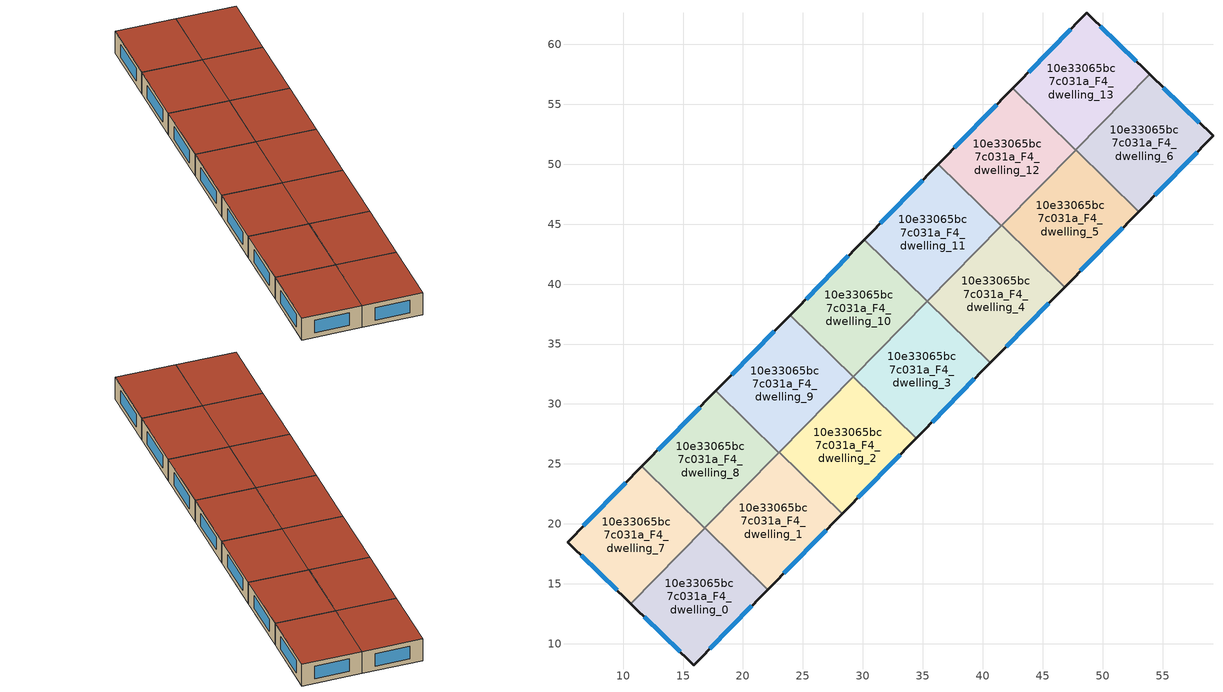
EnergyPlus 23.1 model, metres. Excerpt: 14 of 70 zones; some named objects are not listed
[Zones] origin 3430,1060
10e33065bc7c031a_F4_dwelling_0
 floor to 10e33065bc7c031a_F3_dwelling_0 (EU_floor_Construction): 22.08,14.52 15.9,8.22 10.63,13.34 16.83,19.66 z12
 wall outside (EU_wall_Construction): 10.63,13.34 15.9,8.22 22.08,14.52 z12:15
 wall to 10e33065bc7c031a_F4_dwelling_1 (EU_wall_Construction): 22.08,14.52 16.83,19.66 z12:15
 wall to 10e33065bc7c031a_F4_dwelling_7 (EU_wall_Construction): 16.81,19.64 10.63,13.34 z12:15
 wall to 10e33065bc7c031a_F4_dwelling_8 (EU_wall_Construction): 16.83,19.66 16.81,19.64 z12:15
 window (EU_Window_Construction): 17.22,9.57 20.75,13.17 / 11.76,12.25 14.77,9.32 z12.64:14.36
 roof outside (EU_roof_Construction): 15.9,8.22 22.08,14.52 16.83,19.66 10.63,13.34 z15
10e33065bc7c031a_F4_dwelling_1
 floor to 10e33065bc7c031a_F3_dwelling_1 (EU_floor_Construction): 28.26,20.82 22.08,14.52 16.83,19.66 23.02,25.97 z12
 wall outside (EU_wall_Construction): 22.08,14.52 28.26,20.82 z12:15
 wall to 10e33065bc7c031a_F4_dwelling_2 (EU_wall_Construction): 28.26,20.82 23.02,25.97 z12:15
 wall to 10e33065bc7c031a_F4_dwelling_8 (EU_wall_Construction): 22.99,25.95 16.83,19.66 z12:15
 wall to 10e33065bc7c031a_F4_dwelling_9 (EU_wall_Construction): 23.01,25.97 22.99,25.95 z12:15
 window (EU_Window_Construction): 23.4,15.87 26.94,19.47 z12.64:14.36
 roof outside (EU_roof_Construction): 22.08,14.52 28.26,20.82 23.02,25.97 16.83,19.66 z15
10e33065bc7c031a_F4_dwelling_10
 floor to 10e33065bc7c031a_F3_dwelling_10 (EU_floor_Construction): 35.37,38.57 29.18,32.26 23.94,37.41 30.12,43.71 z12
 wall outside (EU_wall_Construction): 30.12,43.71 23.94,37.41 z12:15
 wall to 10e33065bc7c031a_F4_dwelling_11 (EU_wall_Construction): 35.37,38.57 30.12,43.71 z12:15
 wall to 10e33065bc7c031a_F4_dwelling_9 (EU_wall_Construction): 23.94,37.41 29.18,32.26 z12:15
 wall to 10e33065bc7c031a_F4_dwelling_3 (EU_wall_Construction): 29.2,32.28 35.37,38.57 z12:15
 wall to 10e33065bc7c031a_F4_dwelling_2 (EU_wall_Construction): 29.18,32.26 29.2,32.28 z12:15
 window (EU_Window_Construction): 28.8,42.36 25.26,38.76 z12.64:14.36
 roof outside (EU_roof_Construction): 29.18,32.26 35.37,38.57 30.12,43.71 23.94,37.41 z15
10e33065bc7c031a_F4_dwelling_11
 floor to 10e33065bc7c031a_F3_dwelling_11 (EU_floor_Construction): 41.56,44.87 35.37,38.57 30.12,43.71 36.31,50.02 z12
 wall outside (EU_wall_Construction): 36.31,50.02 30.12,43.71 z12:15
 wall to 10e33065bc7c031a_F4_dwelling_12 (EU_wall_Construction): 41.56,44.87 36.31,50.02 z12:15
 wall to 10e33065bc7c031a_F4_dwelling_4 (EU_wall_Construction): 35.39,38.59 41.56,44.87 z12:15
 wall to 10e33065bc7c031a_F4_dwelling_3 (EU_wall_Construction): 35.37,38.57 35.39,38.59 z12:15
 window (EU_Window_Construction): 34.99,48.67 31.45,45.06 z12.64:14.36
 roof outside (EU_roof_Construction): 35.37,38.57 41.56,44.87 36.31,50.02 30.12,43.71 z15
10e33065bc7c031a_F4_dwelling_12
 floor to 10e33065bc7c031a_F3_dwelling_12 (EU_floor_Construction): 47.75,51.18 41.56,44.87 36.31,50.02 42.5,56.33 z12
 wall outside (EU_wall_Construction): 42.5,56.33 36.31,50.02 z12:15
 wall to 10e33065bc7c031a_F4_dwelling_13 (EU_wall_Construction): 47.75,51.18 42.5,56.33 z12:15
 wall to 10e33065bc7c031a_F4_dwelling_5 (EU_wall_Construction): 41.58,44.89 47.75,51.18 z12:15
 wall to 10e33065bc7c031a_F4_dwelling_4 (EU_wall_Construction): 41.56,44.87 41.58,44.89 z12:15
 window (EU_Window_Construction): 41.17,54.98 37.64,51.37 z12.64:14.36
 roof outside (EU_roof_Construction): 41.56,44.87 47.75,51.18 42.5,56.33 36.31,50.02 z15
10e33065bc7c031a_F4_dwelling_13
 floor to 10e33065bc7c031a_F3_dwelling_13 (EU_floor_Construction): 53.94,57.5 47.75,51.18 42.5,56.33 48.68,62.63 z12
 wall outside (EU_wall_Construction): 53.94,57.5 48.68,62.63 42.5,56.33 z12:15
 wall to 10e33065bc7c031a_F4_dwelling_6 (EU_wall_Construction): 47.77,51.2 53.94,57.5 z12:15
 wall to 10e33065bc7c031a_F4_dwelling_5 (EU_wall_Construction): 47.75,51.18 47.77,51.2 z12:15
 window (EU_Window_Construction): 47.35,61.28 43.82,57.68 / 52.82,58.6 49.81,61.53 z12.64:14.36
 roof outside (EU_roof_Construction): 47.75,51.18 53.94,57.5 48.68,62.63 42.5,56.33 z15
10e33065bc7c031a_F4_dwelling_2
 floor to 10e33065bc7c031a_F3_dwelling_2 (EU_floor_Construction): 34.45,27.13 28.26,20.82 23.02,25.97 29.2,32.28 z12
 wall outside (EU_wall_Construction): 28.26,20.82 34.45,27.13 z12:15
 wall to 10e33065bc7c031a_F4_dwelling_3 (EU_wall_Construction): 34.45,27.13 29.2,32.28 z12:15
 wall to 10e33065bc7c031a_F4_dwelling_9 (EU_wall_Construction): 29.18,32.26 23.02,25.97 z12:15
 window (EU_Window_Construction): 29.59,22.18 33.12,25.78 z12.64:14.36
 roof outside (EU_roof_Construction): 28.26,20.82 34.45,27.13 29.2,32.28 23.02,25.97 z15
10e33065bc7c031a_F4_dwelling_3
 floor to 10e33065bc7c031a_F3_dwelling_3 (EU_floor_Construction): 40.64,33.44 34.45,27.13 29.2,32.28 35.39,38.59 z12
 wall outside (EU_wall_Construction): 34.45,27.13 40.64,33.44 z12:15
 wall to 10e33065bc7c031a_F4_dwelling_4 (EU_wall_Construction): 40.64,33.44 35.39,38.59 z12:15
 window (EU_Window_Construction): 35.78,28.48 39.31,32.09 z12.64:14.36
 roof outside (EU_roof_Construction): 34.45,27.13 40.64,33.44 35.39,38.59 29.2,32.28 z15
10e33065bc7c031a_F4_dwelling_4
 floor to 10e33065bc7c031a_F3_dwelling_4 (EU_floor_Construction): 46.83,39.75 40.64,33.44 35.39,38.59 41.58,44.89 z12
 wall outside (EU_wall_Construction): 40.64,33.44 46.83,39.75 z12:15
 wall to 10e33065bc7c031a_F4_dwelling_5 (EU_wall_Construction): 46.83,39.75 41.58,44.89 z12:15
 window (EU_Window_Construction): 41.96,34.79 45.5,38.4 z12.64:14.36
 roof outside (EU_roof_Construction): 40.64,33.44 46.83,39.75 41.58,44.89 35.39,38.59 z15
10e33065bc7c031a_F4_dwelling_5
 floor to 10e33065bc7c031a_F3_dwelling_5 (EU_floor_Construction): 53.01,46.05 46.83,39.75 41.58,44.89 47.77,51.2 z12
 wall outside (EU_wall_Construction): 46.83,39.75 53.01,46.05 z12:15
 wall to 10e33065bc7c031a_F4_dwelling_6 (EU_wall_Construction): 53.01,46.05 47.77,51.2 z12:15
 window (EU_Window_Construction): 48.15,41.1 51.69,44.7 z12.64:14.36
 roof outside (EU_roof_Construction): 46.83,39.75 53.01,46.05 47.77,51.2 41.58,44.89 z15
10e33065bc7c031a_F4_dwelling_6
 floor to 10e33065bc7c031a_F3_dwelling_6 (EU_floor_Construction): 59.21,52.37 53.01,46.05 47.77,51.2 53.94,57.5 z12
 wall outside (EU_wall_Construction): 53.01,46.05 59.21,52.37 53.94,57.5 z12:15
 window (EU_Window_Construction): 58.08,53.47 55.07,56.4 / 54.34,47.41 57.88,51.02 z12.64:14.36
 roof outside (EU_roof_Construction): 53.01,46.05 59.21,52.37 53.94,57.5 47.77,51.2 z15
10e33065bc7c031a_F4_dwelling_7
 floor to 10e33065bc7c031a_F3_dwelling_7 (EU_floor_Construction): 16.81,19.64 10.63,13.34 5.36,18.47 11.56,24.79 z12
 wall outside (EU_wall_Construction): 11.56,24.79 5.36,18.47 10.63,13.34 z12:15
 wall to 10e33065bc7c031a_F4_dwelling_8 (EU_wall_Construction): 16.81,19.64 11.56,24.79 z12:15
 window (EU_Window_Construction): 6.49,17.37 9.5,14.44 / 10.23,23.44 6.69,19.82 z12.64:14.36
 roof outside (EU_roof_Construction): 10.63,13.34 16.81,19.64 11.56,24.79 5.36,18.47 z15
10e33065bc7c031a_F4_dwelling_8
 floor to 10e33065bc7c031a_F3_dwelling_8 (EU_floor_Construction): 22.99,25.95 16.81,19.64 11.56,24.79 17.75,31.1 z12
 wall outside (EU_wall_Construction): 17.75,31.1 11.56,24.79 z12:15
 wall to 10e33065bc7c031a_F4_dwelling_9 (EU_wall_Construction): 22.99,25.95 17.75,31.1 z12:15
 window (EU_Window_Construction): 16.42,29.75 12.89,26.14 z12.64:14.36
 roof outside (EU_roof_Construction): 16.81,19.64 22.99,25.95 17.75,31.1 11.56,24.79 z15
10e33065bc7c031a_F4_dwelling_9
 floor to 10e33065bc7c031a_F3_dwelling_9 (EU_floor_Construction): 29.18,32.26 22.99,25.95 17.75,31.1 23.94,37.41 z12
 wall outside (EU_wall_Construction): 23.94,37.41 17.75,31.1 z12:15
 window (EU_Window_Construction): 22.61,36.05 19.07,32.45 z12.64:14.36
 roof outside (EU_roof_Construction): 22.99,25.95 29.18,32.26 23.94,37.41 17.75,31.1 z15
[Building]
EU S2 Campaign: North Axis=0; Terrain=City; Solar Distribution=FullExterior
[Site:Location]
Yerevan-Zvartnots.Intl.AP: Latitude=40.15; Longitude=44.383; Time Zone=4; Elevation=854
[SizingPeriod:WeatherFileDays]
AnnualSizingPeriod: Begin Month=1; Begin Day of Month=1; End Month=12; End Day of Month=31; Day of Week for Start Day=Monday; Use Weather File Daylight Saving Period=No; Use Weather File Rain and Snow Indicators=No
[MATERIAL]
EU_InternalMass_Material: Roughness=MediumRough; Thickness=0.1; Conductivity=1; Density=1800; Specific Heat=900; Thermal Absorptance=0.9; Solar Absorptance=0.7; Visible Absorptance=0.7
[MATERIAL:NOMASS] Roughness=MediumRough; Thermal Absorptance=0.9; Solar Absorptance=0.7; Visible Absorptance=0.7
Name | Thermal Resistance
EU_wall_NoMass | 1.05043
EU_roof_NoMass | 1.45357
EU_floor_NoMass | 0.478065
[WINDOWMATERIAL:SIMPLEGLAZINGSYSTEM]
EU_Window_SimpleGlazing: UFactor=2.5566; Solar Heat Gain Coefficient=0.75; Visible Transmittance=0.75
[CONSTRUCTION]
EU_wall_Construction: EU_wall_NoMass
EU_roof_Construction: EU_roof_NoMass
EU_floor_Construction: EU_floor_NoMass
EU_Window_Construction: EU_Window_SimpleGlazing
EU_InternalMass_Construction: EU_InternalMass_Material
[ZONE] Type=1; Multiplier=1; Ceiling Height=autocalculate; Floor Area=autocalculate; Part of Total Floor Area=Yes
Name | Volume
10e33065bc7c031a_F4_dwelling_0; 10e33065bc7c031a_F4_dwelling_1; 10e33065bc7c031a_F4_dwelling_2; 10e33065bc7c031a_F4_dwelling_6 | 194.845
10e33065bc7c031a_F4_dwelling_10 | 194.792
10e33065bc7c031a_F4_dwelling_11 | 194.807
10e33065bc7c031a_F4_dwelling_12 | 194.825
10e33065bc7c031a_F4_dwelling_13; 10e33065bc7c031a_F4_dwelling_7 | 194.828
10e33065bc7c031a_F4_dwelling_3 | 194.812
10e33065bc7c031a_F4_dwelling_4; 10e33065bc7c031a_F4_dwelling_5 | 194.843
10e33065bc7c031a_F4_dwelling_8; 10e33065bc7c031a_F4_dwelling_9 | 194.824
[INTERNALMASS] Construction=EU_InternalMass_Construction
Name | Zone or ZoneList | Surface Area
10e33065bc7c031a_F4_dwelling_0_EU_InternalMass | 10e33065bc7c031a_F4_dwelling_0 | 64.9484
10e33065bc7c031a_F4_dwelling_1_EU_InternalMass | 10e33065bc7c031a_F4_dwelling_1 | 64.9483
10e33065bc7c031a_F4_dwelling_2_EU_InternalMass | 10e33065bc7c031a_F4_dwelling_2 | 64.9483
10e33065bc7c031a_F4_dwelling_3_EU_InternalMass | 10e33065bc7c031a_F4_dwelling_3 | 64.9373
10e33065bc7c031a_F4_dwelling_4_EU_InternalMass | 10e33065bc7c031a_F4_dwelling_4 | 64.9477
10e33065bc7c031a_F4_dwelling_5_EU_InternalMass | 10e33065bc7c031a_F4_dwelling_5 | 64.9477
10e33065bc7c031a_F4_dwelling_6_EU_InternalMass | 10e33065bc7c031a_F4_dwelling_6 | 64.9484
10e33065bc7c031a_F4_dwelling_7_EU_InternalMass | 10e33065bc7c031a_F4_dwelling_7 | 64.9427
10e33065bc7c031a_F4_dwelling_8_EU_InternalMass | 10e33065bc7c031a_F4_dwelling_8 | 64.9414
10e33065bc7c031a_F4_dwelling_9_EU_InternalMass | 10e33065bc7c031a_F4_dwelling_9 | 64.9414
10e33065bc7c031a_F4_dwelling_10_EU_InternalMass | 10e33065bc7c031a_F4_dwelling_10 | 64.9305
10e33065bc7c031a_F4_dwelling_11_EU_InternalMass | 10e33065bc7c031a_F4_dwelling_11 | 64.9358
10e33065bc7c031a_F4_dwelling_12_EU_InternalMass | 10e33065bc7c031a_F4_dwelling_12 | 64.9415
10e33065bc7c031a_F4_dwelling_13_EU_InternalMass | 10e33065bc7c031a_F4_dwelling_13 | 64.9427
[OTHEREQUIPMENT] Fuel Type=Electricity; Design Level Calculation Method=Watts/Area; Power per Zone Floor Area=1; Fraction Latent=0; Fraction Radiant=0; Fraction Lost=0; Carbon Dioxide Generation Rate=0; EndUse Subcategory=EU_Step8_InternalGains
Name | Zone or ZoneList or Space or SpaceList | Schedule
EU_Step8_InternalGain_10e33065bc7c031a_F4_dwelling_0_f000 | 10e33065bc7c031a_F4_dwelling_0 | EU_Step8_GainSchedule_10e33065bc7c031a_F4_dwelling_0_f000
EU_Step8_InternalGain_10e33065bc7c031a_F4_dwelling_1_f000 | 10e33065bc7c031a_F4_dwelling_1 | EU_Step8_GainSchedule_10e33065bc7c031a_F4_dwelling_1_f000
EU_Step8_InternalGain_10e33065bc7c031a_F4_dwelling_2_f000 | 10e33065bc7c031a_F4_dwelling_2 | EU_Step8_GainSchedule_10e33065bc7c031a_F4_dwelling_2_f000
EU_Step8_InternalGain_10e33065bc7c031a_F4_dwelling_3_f000 | 10e33065bc7c031a_F4_dwelling_3 | EU_Step8_GainSchedule_10e33065bc7c031a_F4_dwelling_3_f000
EU_Step8_InternalGain_10e33065bc7c031a_F4_dwelling_4_f000 | 10e33065bc7c031a_F4_dwelling_4 | EU_Step8_GainSchedule_10e33065bc7c031a_F4_dwelling_4_f000
EU_Step8_InternalGain_10e33065bc7c031a_F4_dwelling_5_f000 | 10e33065bc7c031a_F4_dwelling_5 | EU_Step8_GainSchedule_10e33065bc7c031a_F4_dwelling_5_f000
EU_Step8_InternalGain_10e33065bc7c031a_F4_dwelling_6_f000 | 10e33065bc7c031a_F4_dwelling_6 | EU_Step8_GainSchedule_10e33065bc7c031a_F4_dwelling_6_f000
EU_Step8_InternalGain_10e33065bc7c031a_F4_dwelling_7_f000 | 10e33065bc7c031a_F4_dwelling_7 | EU_Step8_GainSchedule_10e33065bc7c031a_F4_dwelling_7_f000
EU_Step8_InternalGain_10e33065bc7c031a_F4_dwelling_8_f000 | 10e33065bc7c031a_F4_dwelling_8 | EU_Step8_GainSchedule_10e33065bc7c031a_F4_dwelling_8_f000
EU_Step8_InternalGain_10e33065bc7c031a_F4_dwelling_9_f000 | 10e33065bc7c031a_F4_dwelling_9 | EU_Step8_GainSchedule_10e33065bc7c031a_F4_dwelling_9_f000
EU_Step8_InternalGain_10e33065bc7c031a_F4_dwelling_10_f000 | 10e33065bc7c031a_F4_dwelling_10 | EU_Step8_GainSchedule_10e33065bc7c031a_F4_dwelling_10_f000
EU_Step8_InternalGain_10e33065bc7c031a_F4_dwelling_11_f000 | 10e33065bc7c031a_F4_dwelling_11 | EU_Step8_GainSchedule_10e33065bc7c031a_F4_dwelling_11_f000
EU_Step8_InternalGain_10e33065bc7c031a_F4_dwelling_12_f000 | 10e33065bc7c031a_F4_dwelling_12 | EU_Step8_GainSchedule_10e33065bc7c031a_F4_dwelling_12_f000
EU_Step8_InternalGain_10e33065bc7c031a_F4_dwelling_13_f000 | 10e33065bc7c031a_F4_dwelling_13 | EU_Step8_GainSchedule_10e33065bc7c031a_F4_dwelling_13_f000
[ZONEVENTILATION:DESIGNFLOWRATE] Schedule=EU_AlwaysOn; Design Flow Rate Calculation Method=AirChanges/Hour; Air Changes per Hour=0.557805; Ventilation Type=Natural; Fan Pressure Rise=0; Fan Total Efficiency=1; Constant Term Coefficient=1; Temperature Term Coefficient=0; Velocity Term Coefficient=0; Velocity Squared Term Coefficient=0; Minimum Indoor Temperature=-100; Maximum Indoor Temperature=100; Delta Temperature=-100; Minimum Outdoor Temperature=-100; Maximum Outdoor Temperature=100; Maximum Wind Speed=40
Name | Zone or ZoneList or Space or SpaceList
EU_ConstantAir_10e33065bc7c031a_F4_dwelling_0 | 10e33065bc7c031a_F4_dwelling_0
EU_ConstantAir_10e33065bc7c031a_F4_dwelling_1 | 10e33065bc7c031a_F4_dwelling_1
EU_ConstantAir_10e33065bc7c031a_F4_dwelling_2 | 10e33065bc7c031a_F4_dwelling_2
EU_ConstantAir_10e33065bc7c031a_F4_dwelling_3 | 10e33065bc7c031a_F4_dwelling_3
EU_ConstantAir_10e33065bc7c031a_F4_dwelling_4 | 10e33065bc7c031a_F4_dwelling_4
EU_ConstantAir_10e33065bc7c031a_F4_dwelling_5 | 10e33065bc7c031a_F4_dwelling_5
EU_ConstantAir_10e33065bc7c031a_F4_dwelling_6 | 10e33065bc7c031a_F4_dwelling_6
EU_ConstantAir_10e33065bc7c031a_F4_dwelling_7 | 10e33065bc7c031a_F4_dwelling_7
EU_ConstantAir_10e33065bc7c031a_F4_dwelling_8 | 10e33065bc7c031a_F4_dwelling_8
EU_ConstantAir_10e33065bc7c031a_F4_dwelling_9 | 10e33065bc7c031a_F4_dwelling_9
EU_ConstantAir_10e33065bc7c031a_F4_dwelling_10 | 10e33065bc7c031a_F4_dwelling_10
EU_ConstantAir_10e33065bc7c031a_F4_dwelling_11 | 10e33065bc7c031a_F4_dwelling_11
EU_ConstantAir_10e33065bc7c031a_F4_dwelling_12 | 10e33065bc7c031a_F4_dwelling_12
EU_ConstantAir_10e33065bc7c031a_F4_dwelling_13 | 10e33065bc7c031a_F4_dwelling_13
[HVACTEMPLATE:ZONE:IDEALLOADSAIRSYSTEM] System Availability Schedule=EU_AlwaysOn; Maximum Heating Supply Air Temperature=50; Minimum Cooling Supply Air Temperature=13; Maximum Heating Supply Air Humidity Ratio=0.0156; Minimum Cooling Supply Air Humidity Ratio=0.0077; Heating Limit=NoLimit; Cooling Limit=NoLimit; Heating Availability Schedule=EU_AlwaysOn; Cooling Availability Schedule=EU_CoolingOff; Dehumidification Control Type=ConstantSensibleHeatRatio; Cooling Sensible Heat Ratio=0.7; Dehumidification Setpoint=60; Humidification Control Type=None; Humidification Setpoint=30; Outdoor Air Method=None; Outdoor Air Flow Rate per Person=0.00944; Outdoor Air Flow Rate per Zone Floor Area=0; Outdoor Air Flow Rate per Zone=0; Demand Controlled Ventilation Type=None; Outdoor Air Economizer Type=NoEconomizer; Heat Recovery Type=None; Sensible Heat Recovery Effectiveness=0.7; Latent Heat Recovery Effectiveness=0.65
Name | Template Thermostat
10e33065bc7c031a_F4_dwelling_0 | EU_HeatOnly_10e33065bc7c031a_F4_dwelling_0
10e33065bc7c031a_F4_dwelling_1 | EU_HeatOnly_10e33065bc7c031a_F4_dwelling_1
10e33065bc7c031a_F4_dwelling_2 | EU_HeatOnly_10e33065bc7c031a_F4_dwelling_2
10e33065bc7c031a_F4_dwelling_3 | EU_HeatOnly_10e33065bc7c031a_F4_dwelling_3
10e33065bc7c031a_F4_dwelling_4 | EU_HeatOnly_10e33065bc7c031a_F4_dwelling_4
10e33065bc7c031a_F4_dwelling_5 | EU_HeatOnly_10e33065bc7c031a_F4_dwelling_5
10e33065bc7c031a_F4_dwelling_6 | EU_HeatOnly_10e33065bc7c031a_F4_dwelling_6
10e33065bc7c031a_F4_dwelling_7 | EU_HeatOnly_10e33065bc7c031a_F4_dwelling_7
10e33065bc7c031a_F4_dwelling_8 | EU_HeatOnly_10e33065bc7c031a_F4_dwelling_8
10e33065bc7c031a_F4_dwelling_9 | EU_HeatOnly_10e33065bc7c031a_F4_dwelling_9
10e33065bc7c031a_F4_dwelling_10 | EU_HeatOnly_10e33065bc7c031a_F4_dwelling_10
10e33065bc7c031a_F4_dwelling_11 | EU_HeatOnly_10e33065bc7c031a_F4_dwelling_11
10e33065bc7c031a_F4_dwelling_12 | EU_HeatOnly_10e33065bc7c031a_F4_dwelling_12
10e33065bc7c031a_F4_dwelling_13 | EU_HeatOnly_10e33065bc7c031a_F4_dwelling_13
[SIZING:ZONE] Zone Cooling Design Supply Air Temperature Input Method=SupplyAirTemperature; Zone Cooling Design Supply Air Temperature=13; Zone Heating Design Supply Air Temperature Input Method=SupplyAirTemperature; Zone Heating Design Supply Air Temperature=50; Zone Cooling Design Supply Air Humidity Ratio=0.008; Zone Heating Design Supply Air Humidity Ratio=0.008; Cooling Design Air Flow Method=DesignDay; Cooling Design Air Flow Rate=0; Cooling Minimum Air Flow per Zone Floor Area=0.000762; Cooling Minimum Air Flow=0; Cooling Minimum Air Flow Fraction=0.2; Heating Design Air Flow Method=DesignDay; Heating Design Air Flow Rate=0; Heating Maximum Air Flow per Zone Floor Area=0.002032; Heating Maximum Air Flow=0.141576; Heating Maximum Air Flow Fraction=0.3; Account for Dedicated Outdoor Air System=No; Dedicated Outdoor Air System Control Strategy=NeutralSupplyAir; Dedicated Outdoor Air Low Setpoint Temperature for Design=autosize; Dedicated Outdoor Air High Setpoint Temperature for Design=autosize; Zone Load Sizing Method=Sensible Load Only No Latent Load; Zone Latent Cooling Design Supply Air Humidity Ratio Input Method=HumidityRatioDifference; Zone Cooling Design Supply Air Humidity Ratio Difference=0.005; Zone Latent Heating Design Supply Air Humidity Ratio Input Method=HumidityRatioDifference; Zone Humidification Design Supply Air Humidity Ratio Difference=0.005
10e33065bc7c031a_F4_dwelling_0; 10e33065bc7c031a_F4_dwelling_1; 10e33065bc7c031a_F4_dwelling_2; 10e33065bc7c031a_F4_dwelling_3; 10e33065bc7c031a_F4_dwelling_4; 10e33065bc7c031a_F4_dwelling_5; 10e33065bc7c031a_F4_dwelling_6; 10e33065bc7c031a_F4_dwelling_7; 10e33065bc7c031a_F4_dwelling_8; 10e33065bc7c031a_F4_dwelling_9; 10e33065bc7c031a_F4_dwelling_10; 10e33065bc7c031a_F4_dwelling_11; 10e33065bc7c031a_F4_dwelling_12; 10e33065bc7c031a_F4_dwelling_13
[SCHEDULE:CONSTANT]
Name | Hourly Value
EU_AlwaysOn | 1
EU_CoolingOff | 0
[SCHEDULE:FILE] Column Number=1; Rows to Skip at Top=0; Number of Hours of Data=8760; Column Separator=Comma; Interpolate to Timestep=No; Minutes per Item=60; Adjust Schedule for Daylight Savings=Yes
Name | File
EU_Step8_GainSchedule_10e33065bc7c031a_F4_dwelling_0_f000 | ../../schedules/10e33065bc7c031a/10e33065bc7c031a_F4_dwelling_0_f000_gain.csv
EU_Step8_GainSchedule_10e33065bc7c031a_F4_dwelling_1_f000 | ../../schedules/10e33065bc7c031a/10e33065bc7c031a_F4_dwelling_1_f000_gain.csv
EU_Step8_GainSchedule_10e33065bc7c031a_F4_dwelling_2_f000 | ../../schedules/10e33065bc7c031a/10e33065bc7c031a_F4_dwelling_2_f000_gain.csv
EU_Step8_GainSchedule_10e33065bc7c031a_F4_dwelling_3_f000 | ../../schedules/10e33065bc7c031a/10e33065bc7c031a_F4_dwelling_3_f000_gain.csv
EU_Step8_GainSchedule_10e33065bc7c031a_F4_dwelling_4_f000 | ../../schedules/10e33065bc7c031a/10e33065bc7c031a_F4_dwelling_4_f000_gain.csv
EU_Step8_GainSchedule_10e33065bc7c031a_F4_dwelling_5_f000 | ../../schedules/10e33065bc7c031a/10e33065bc7c031a_F4_dwelling_5_f000_gain.csv
EU_Step8_GainSchedule_10e33065bc7c031a_F4_dwelling_6_f000 | ../../schedules/10e33065bc7c031a/10e33065bc7c031a_F4_dwelling_6_f000_gain.csv
EU_Step8_GainSchedule_10e33065bc7c031a_F4_dwelling_7_f000 | ../../schedules/10e33065bc7c031a/10e33065bc7c031a_F4_dwelling_7_f000_gain.csv
EU_Step8_GainSchedule_10e33065bc7c031a_F4_dwelling_8_f000 | ../../schedules/10e33065bc7c031a/10e33065bc7c031a_F4_dwelling_8_f000_gain.csv
EU_Step8_GainSchedule_10e33065bc7c031a_F4_dwelling_9_f000 | ../../schedules/10e33065bc7c031a/10e33065bc7c031a_F4_dwelling_9_f000_gain.csv
EU_Step8_GainSchedule_10e33065bc7c031a_F4_dwelling_10_f000 | ../../schedules/10e33065bc7c031a/10e33065bc7c031a_F4_dwelling_10_f000_gain.csv
EU_Step8_GainSchedule_10e33065bc7c031a_F4_dwelling_11_f000 | ../../schedules/10e33065bc7c031a/10e33065bc7c031a_F4_dwelling_11_f000_gain.csv
EU_Step8_GainSchedule_10e33065bc7c031a_F4_dwelling_12_f000 | ../../schedules/10e33065bc7c031a/10e33065bc7c031a_F4_dwelling_12_f000_gain.csv
EU_Step8_GainSchedule_10e33065bc7c031a_F4_dwelling_13_f000 | ../../schedules/10e33065bc7c031a/10e33065bc7c031a_F4_dwelling_13_f000_gain.csv
